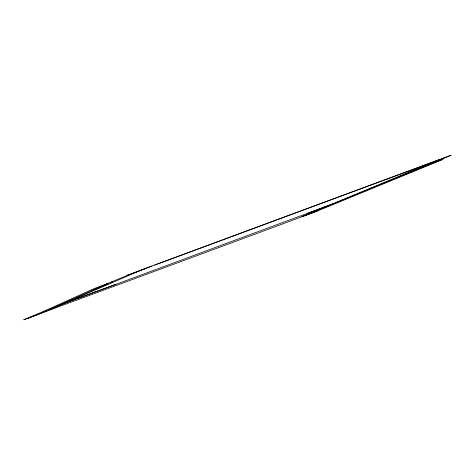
<?xml version="1.0" encoding="UTF-8"?>
<svg xmlns="http://www.w3.org/2000/svg" width="475" height="475" viewBox="0 0 475 475"><rect width="100%" height="100%" fill="white"/><g stroke="black" fill="none" stroke-linecap="round" stroke-linejoin="round"><path stroke-width="0.71" d="M107.427 283.676L40.696 313.435L286.639 222.46L302.694 216.404L325.589 206.738M127.134 275.316L145.142 268.547M40.227 313.613L44.632 311.695M145.142 268.583L144.222 268.975M318.096 210.71L443.032 159.345L429.121 164.534L311.422 212.806M23.845 319.734L40.155 313.648L38.908 314.171M128.713 274.811L107.142 283.729M44.923 311.606L65.71 302.949L334.358 203.365M91.705 290.712L108.288 283.623L103.989 285.214M154.719 265.109L434.156 161.702M302.955 216.446L301.857 216.772L318.06 210.728L317.223 211.078M433.728 161.88L331.218 204.458L307.551 213.305M139.454 270.845L142.067 269.83M398.466 177.098L422.418 167.277M25.009 319.253L49.168 308.91L92.993 289.049L107.13 283.735M305.615 215.187L308.263 214.088M442.397 158.371L451.214 155.206L423.926 166.458L425.671 165.811M141.022 270.233L143.171 269.396M110.764 282.631L112.492 281.871L110.8 282.429M303.555 216.072L305.336 215.377M316.386 211.417L315.97 211.577M37.097 314.883L26.909 318.707M315.347 211.82L305.211 215.638M108.834 283.379L104.168 285.137M445.698 157.409L433.723 161.827M431.526 163.59L418.736 168.542L420.274 168.049M143.123 269.438L152.006 266.119M441.964 158.822L436.252 160.936M144.038 268.909L438.657 159.796M116.102 284.234L65.105 303.02L139.389 270.875L130.827 274.057M422.774 167.135L420.773 167.865M324.621 207.053L325.565 206.738M435.7 161.132L435.379 161.251M434.162 161.678L435.32 161.268M59.203 305.271L65.71 302.949M25.276 319.295L23.857 319.77M128.571 274.859L127.157 275.328"/></g></svg>
